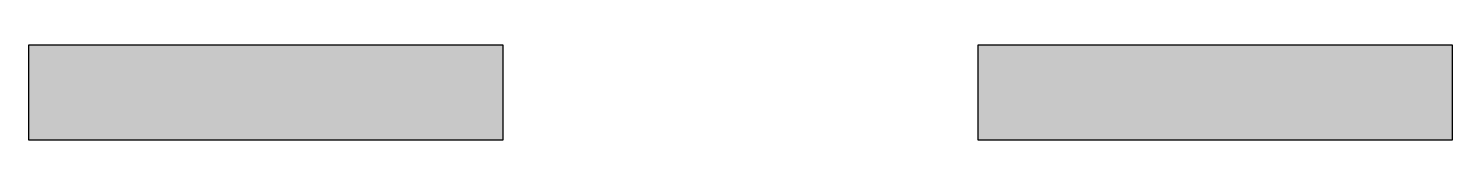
# Model space of a CAD drawing. Extents: x 0 to 1.5, y -0.05 to 0.05.
import ezdxf

# ---------------------------------------------------------------- set-up
doc = ezdxf.new("R2010")
doc.units = 0
doc.header["$LTSCALE"] = 0.2

msp = doc.modelspace()

# ---------------------------------------------------------------- hatches: boundary and pattern name
at = {"true_color": 0xfaf528}
h = msp.add_hatch(color=2, dxfattribs=at)
h.dxf.hatch_style = 1
h.paths.add_polyline_path([(0.5, -0.05), (0.5, 0.05), (0, 0.05), (0, -0.05)])
h.paths.add_polyline_path([(1.5, -0.05), (1.5, 0.05), (1, 0.05), (1, -0.05)])

# ---------------------------------------------------------------- linework, layer by layer
at = {"color": 2, "true_color": 0xfaf528, "flags": 128}
for points in [[(0, 0.05), (0, -0.05), (0.5, -0.05), (0.5, 0.05)], [(1, 0.05), (1, -0.05), (1.5, -0.05), (1.5, 0.05)]]:
    msp.add_lwpolyline(points, close=True, dxfattribs=at)

doc.saveas('drawing.dxf')
